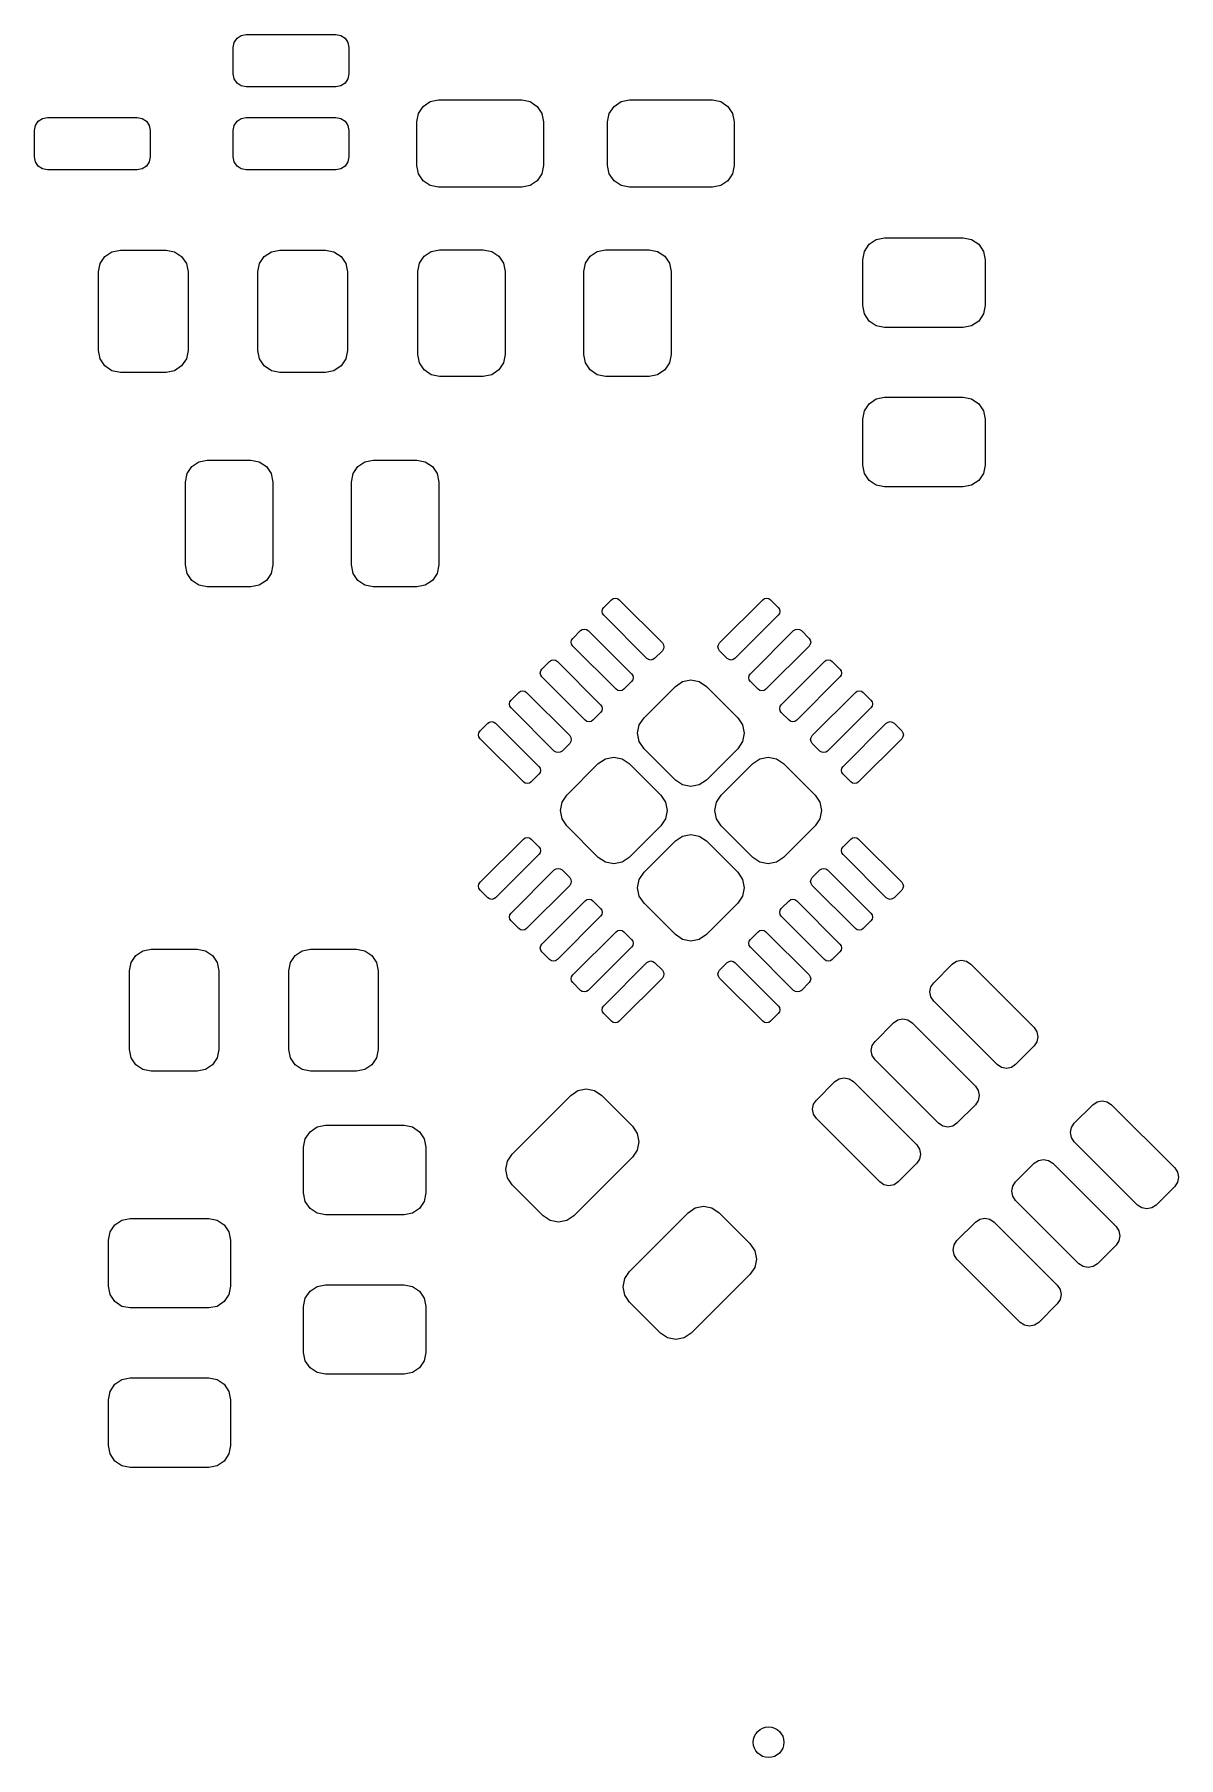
# Model space of a CAD drawing. Extents: x 3.96 to 7.45, y -4.81 to -2.98.
# Drawn here: x 6.558 to 7.073, y -4.704 to -3.928 of the extents above; entities that cross this region are included whole.
import ezdxf

# ---------------------------------------------------------------- set-up
doc = ezdxf.new("R2010")
doc.units = 0
doc.header["$MEASUREMENT"] = 0
doc.layers.add('BLACK', color=7, linetype='CONTINUOUS')

msp = doc.modelspace()

# ---------------------------------------------------------------- linework, layer by layer
at = {"layer": 'BLACK', "linetype": 'CONTINUOUS'}
for p, q in [((6.64783, -3.93135), (6.64911, -3.92944)), ((6.64911, -3.92944), (6.65102, -3.92816)), ((6.65102, -3.92816), (6.65328, -3.92771)), ((6.65328, -3.92771), (6.69364, -3.92771)), ((6.69364, -3.92771), (6.6959, -3.92816)), ((6.6959, -3.92816), (6.69781, -3.92944)), ((6.69781, -3.92944), (6.69909, -3.93135)), ((6.64738, -3.93361), (6.64783, -3.93135)), ((6.64738, -3.94542), (6.64738, -3.93361)), ((6.69909, -3.93135), (6.69954, -3.93361)), ((6.69954, -3.93361), (6.69954, -3.94542)), ((6.64783, -3.94768), (6.64738, -3.94542)), ((6.69954, -3.94542), (6.69909, -3.94768)), ((6.64911, -3.9496), (6.64783, -3.94768)), ((6.65102, -3.95088), (6.64911, -3.9496)), ((6.65328, -3.95133), (6.65102, -3.95088)), ((6.69364, -3.95133), (6.65328, -3.95133)), ((6.6959, -3.95088), (6.69364, -3.95133)), ((6.69781, -3.9496), (6.6959, -3.95088)), ((6.69909, -3.94768), (6.69781, -3.9496)), ((6.73088, -3.96331), (6.73301, -3.96012)), ((6.73301, -3.96012), (6.73621, -3.95798)), ((6.73621, -3.95798), (6.73997, -3.95723)), ((6.73997, -3.95723), (6.77738, -3.95723)), ((6.77738, -3.95723), (6.78114, -3.95798)), ((6.78114, -3.95798), (6.78434, -3.96012)), ((6.78434, -3.96012), (6.78647, -3.96331)), ((6.81688, -3.96331), (6.81901, -3.96012)), ((6.81901, -3.96012), (6.82221, -3.95798)), ((6.82221, -3.95798), (6.82597, -3.95723)), ((6.82597, -3.95723), (6.86338, -3.95723)), ((6.86338, -3.95723), (6.86714, -3.95798)), ((6.86714, -3.95798), (6.87034, -3.96012)), ((6.87034, -3.96012), (6.87247, -3.96331)), ((6.55781, -3.97101), (6.55826, -3.96875)), ((6.55826, -3.96875), (6.55954, -3.96684)), ((6.55954, -3.96684), (6.56145, -3.96556)), ((6.56145, -3.96556), (6.56371, -3.96511)), ((6.56371, -3.96511), (6.60407, -3.96511)), ((6.60407, -3.96511), (6.60633, -3.96556)), ((6.60633, -3.96556), (6.60824, -3.96684)), ((6.60824, -3.96684), (6.60952, -3.96875)), ((6.60952, -3.96875), (6.60997, -3.97101)), ((6.64738, -3.97101), (6.64783, -3.96875)), ((6.64783, -3.96875), (6.64911, -3.96684)), ((6.64911, -3.96684), (6.65102, -3.96556)), ((6.65102, -3.96556), (6.65328, -3.96511)), ((6.65328, -3.96511), (6.69364, -3.96511)), ((6.69364, -3.96511), (6.6959, -3.96556)), ((6.6959, -3.96556), (6.69781, -3.96684)), ((6.69781, -3.96684), (6.69909, -3.96875)), ((6.69909, -3.96875), (6.69954, -3.97101)), ((6.73013, -3.96708), (6.73088, -3.96331)), ((6.73013, -3.98676), (6.73013, -3.96708)), ((6.78647, -3.96331), (6.78722, -3.96708)), ((6.78722, -3.96708), (6.78722, -3.98676)), ((6.81613, -3.96708), (6.81688, -3.96331)), ((6.81613, -3.98676), (6.81613, -3.96708)), ((6.87247, -3.96331), (6.87322, -3.96708)), ((6.87322, -3.96708), (6.87322, -3.98676)), ((6.55781, -3.98282), (6.55781, -3.97101)), ((6.60997, -3.97101), (6.60997, -3.98282)), ((6.64738, -3.98282), (6.64738, -3.97101)), ((6.69954, -3.97101), (6.69954, -3.98282)), ((6.55826, -3.98508), (6.55781, -3.98282)), ((6.60997, -3.98282), (6.60952, -3.98508)), ((6.64783, -3.98508), (6.64738, -3.98282)), ((6.69954, -3.98282), (6.69909, -3.98508)), ((6.55954, -3.987), (6.55826, -3.98508)), ((6.56145, -3.98828), (6.55954, -3.987)), ((6.56371, -3.98873), (6.56145, -3.98828)), ((6.60407, -3.98873), (6.56371, -3.98873)), ((6.60633, -3.98828), (6.60407, -3.98873)), ((6.60824, -3.987), (6.60633, -3.98828)), ((6.60952, -3.98508), (6.60824, -3.987)), ((6.64911, -3.987), (6.64783, -3.98508)), ((6.65102, -3.98828), (6.64911, -3.987)), ((6.65328, -3.98873), (6.65102, -3.98828)), ((6.69364, -3.98873), (6.65328, -3.98873)), ((6.6959, -3.98828), (6.69364, -3.98873)), ((6.69781, -3.987), (6.6959, -3.98828)), ((6.69909, -3.98508), (6.69781, -3.987)), ((6.73088, -3.99053), (6.73013, -3.98676)), ((6.73301, -3.99372), (6.73088, -3.99053)), ((6.78647, -3.99053), (6.78434, -3.99372)), ((6.78722, -3.98676), (6.78647, -3.99053)), ((6.81688, -3.99053), (6.81613, -3.98676)), ((6.81901, -3.99372), (6.81688, -3.99053)), ((6.87247, -3.99053), (6.87034, -3.99372)), ((6.87322, -3.98676), (6.87247, -3.99053)), ((6.73621, -3.99585), (6.73301, -3.99372)), ((6.73997, -3.9966), (6.73621, -3.99585)), ((6.77738, -3.9966), (6.73997, -3.9966)), ((6.78114, -3.99585), (6.77738, -3.9966)), ((6.78434, -3.99372), (6.78114, -3.99585)), ((6.82221, -3.99585), (6.81901, -3.99372)), ((6.82597, -3.9966), (6.82221, -3.99585)), ((6.86338, -3.9966), (6.82597, -3.9966)), ((6.86714, -3.99585), (6.86338, -3.9966)), ((6.87034, -3.99372), (6.86714, -3.99585)), ((6.93187, -4.02549), (6.934, -4.0223)), ((6.934, -4.0223), (6.93719, -4.02016)), ((6.93719, -4.02016), (6.94096, -4.01941)), ((6.94096, -4.01941), (6.97639, -4.01941)), ((6.97639, -4.01941), (6.98016, -4.02016)), ((6.98016, -4.02016), (6.98335, -4.0223)), ((6.98335, -4.0223), (6.98548, -4.02549)), ((6.58667, -4.03476), (6.58742, -4.03099)), ((6.58742, -4.03099), (6.58955, -4.0278)), ((6.58955, -4.0278), (6.59274, -4.02567)), ((6.59274, -4.02567), (6.59651, -4.02492)), ((6.59651, -4.02492), (6.61718, -4.02492)), ((6.61718, -4.02492), (6.62095, -4.02567)), ((6.62095, -4.02567), (6.62414, -4.0278)), ((6.62414, -4.0278), (6.62627, -4.03099)), ((6.62627, -4.03099), (6.62702, -4.03476)), ((6.65852, -4.03476), (6.65927, -4.03099)), ((6.65927, -4.03099), (6.6614, -4.0278)), ((6.6614, -4.0278), (6.66459, -4.02567)), ((6.66459, -4.02567), (6.66836, -4.02492)), ((6.66836, -4.02492), (6.68903, -4.02492)), ((6.68903, -4.02492), (6.6928, -4.02567)), ((6.6928, -4.02567), (6.69599, -4.0278)), ((6.69599, -4.0278), (6.69812, -4.03099)), ((6.69812, -4.03099), (6.69887, -4.03476)), ((6.73056, -4.03456), (6.73131, -4.0308)), ((6.73131, -4.0308), (6.73345, -4.0276)), ((6.73345, -4.0276), (6.73664, -4.02547)), ((6.73664, -4.02547), (6.74041, -4.02472)), ((6.74041, -4.02472), (6.76009, -4.02472)), ((6.76009, -4.02472), (6.76386, -4.02547)), ((6.76386, -4.02547), (6.76705, -4.0276)), ((6.76705, -4.0276), (6.76919, -4.0308)), ((6.76919, -4.0308), (6.76993, -4.03456)), ((6.80537, -4.03456), (6.80612, -4.0308)), ((6.80612, -4.0308), (6.80825, -4.0276)), ((6.80825, -4.0276), (6.81144, -4.02547)), ((6.81144, -4.02547), (6.81521, -4.02472)), ((6.81521, -4.02472), (6.8349, -4.02472)), ((6.8349, -4.02472), (6.83866, -4.02547)), ((6.83866, -4.02547), (6.84186, -4.0276)), ((6.84186, -4.0276), (6.84399, -4.0308)), ((6.84399, -4.0308), (6.84474, -4.03456)), ((6.93112, -4.02926), (6.93187, -4.02549)), ((6.93112, -4.04993), (6.93112, -4.02926)), ((6.98548, -4.02549), (6.98623, -4.02926)), ((6.98623, -4.02926), (6.98623, -4.04993)), ((6.58667, -4.07019), (6.58667, -4.03476)), ((6.62702, -4.03476), (6.62702, -4.07019)), ((6.65852, -4.07019), (6.65852, -4.03476)), ((6.69887, -4.03476), (6.69887, -4.07019)), ((6.73056, -4.07197), (6.73056, -4.03456)), ((6.76993, -4.03456), (6.76993, -4.07197)), ((6.80537, -4.07197), (6.80537, -4.03456)), ((6.84474, -4.03456), (6.84474, -4.07197)), ((6.93187, -4.05369), (6.93112, -4.04993)), ((6.934, -4.05689), (6.93187, -4.05369)), ((6.98548, -4.05369), (6.98335, -4.05689)), ((6.98623, -4.04993), (6.98548, -4.05369)), ((6.93719, -4.05902), (6.934, -4.05689)), ((6.94096, -4.05977), (6.93719, -4.05902)), ((6.97639, -4.05977), (6.94096, -4.05977)), ((6.98016, -4.05902), (6.97639, -4.05977)), ((6.98335, -4.05689), (6.98016, -4.05902)), ((6.58742, -4.07396), (6.58667, -4.07019)), ((6.58955, -4.07715), (6.58742, -4.07396)), ((6.59274, -4.07929), (6.58955, -4.07715)), ((6.62414, -4.07715), (6.62095, -4.07929)), ((6.62627, -4.07396), (6.62414, -4.07715)), ((6.62702, -4.07019), (6.62627, -4.07396)), ((6.65927, -4.07396), (6.65852, -4.07019)), ((6.6614, -4.07715), (6.65927, -4.07396)), ((6.66459, -4.07929), (6.6614, -4.07715)), ((6.69599, -4.07715), (6.6928, -4.07929)), ((6.69812, -4.07396), (6.69599, -4.07715)), ((6.69887, -4.07019), (6.69812, -4.07396)), ((6.73131, -4.07573), (6.73056, -4.07197)), ((6.73345, -4.07893), (6.73131, -4.07573)), ((6.76919, -4.07573), (6.76705, -4.07893)), ((6.76993, -4.07197), (6.76919, -4.07573)), ((6.80612, -4.07573), (6.80537, -4.07197)), ((6.80825, -4.07893), (6.80612, -4.07573)), ((6.84399, -4.07573), (6.84186, -4.07893)), ((6.84474, -4.07197), (6.84399, -4.07573)), ((6.59651, -4.08004), (6.59274, -4.07929)), ((6.61718, -4.08004), (6.59651, -4.08004)), ((6.62095, -4.07929), (6.61718, -4.08004)), ((6.66836, -4.08004), (6.66459, -4.07929)), ((6.68903, -4.08004), (6.66836, -4.08004)), ((6.6928, -4.07929), (6.68903, -4.08004)), ((6.73664, -4.08106), (6.73345, -4.07893)), ((6.74041, -4.08181), (6.73664, -4.08106)), ((6.76009, -4.08181), (6.74041, -4.08181)), ((6.76386, -4.08106), (6.76009, -4.08181)), ((6.76705, -4.07893), (6.76386, -4.08106)), ((6.81144, -4.08106), (6.80825, -4.07893)), ((6.81521, -4.08181), (6.81144, -4.08106)), ((6.8349, -4.08181), (6.81521, -4.08181)), ((6.83866, -4.08106), (6.8349, -4.08181)), ((6.84186, -4.07893), (6.83866, -4.08106)), ((6.934, -4.09415), (6.93719, -4.09201)), ((6.93719, -4.09201), (6.94096, -4.09126)), ((6.94096, -4.09126), (6.97639, -4.09126)), ((6.97639, -4.09126), (6.98016, -4.09201)), ((6.98016, -4.09201), (6.98335, -4.09415)), ((6.93112, -4.10111), (6.93187, -4.09734)), ((6.93187, -4.09734), (6.934, -4.09415)), ((6.98335, -4.09415), (6.98548, -4.09734)), ((6.98548, -4.09734), (6.98623, -4.10111)), ((6.93112, -4.12178), (6.93112, -4.10111)), ((6.98623, -4.10111), (6.98623, -4.12178)), ((6.62659, -4.12568), (6.62872, -4.12249)), ((6.62872, -4.12249), (6.63192, -4.12035)), ((6.63192, -4.12035), (6.63568, -4.1196)), ((6.63568, -4.1196), (6.65537, -4.1196)), ((6.65537, -4.1196), (6.65913, -4.12035)), ((6.65913, -4.12035), (6.66233, -4.12249)), ((6.66233, -4.12249), (6.66446, -4.12568)), ((6.70139, -4.12568), (6.70353, -4.12249)), ((6.70353, -4.12249), (6.70672, -4.12035)), ((6.70672, -4.12035), (6.71049, -4.1196)), ((6.71049, -4.1196), (6.73017, -4.1196)), ((6.73017, -4.1196), (6.73394, -4.12035)), ((6.73394, -4.12035), (6.73713, -4.12249)), ((6.73713, -4.12249), (6.73926, -4.12568)), ((6.93187, -4.12554), (6.93112, -4.12178)), ((6.98623, -4.12178), (6.98548, -4.12554)), ((6.62584, -4.12945), (6.62659, -4.12568)), ((6.62584, -4.16685), (6.62584, -4.12945)), ((6.66446, -4.12568), (6.66521, -4.12945)), ((6.66521, -4.12945), (6.66521, -4.16685)), ((6.70064, -4.12945), (6.70139, -4.12568)), ((6.70064, -4.16685), (6.70064, -4.12945)), ((6.73926, -4.12568), (6.74001, -4.12945)), ((6.74001, -4.12945), (6.74001, -4.16685)), ((6.934, -4.12874), (6.93187, -4.12554)), ((6.93719, -4.13087), (6.934, -4.12874)), ((6.94096, -4.13162), (6.93719, -4.13087)), ((6.97639, -4.13162), (6.94096, -4.13162)), ((6.98016, -4.13087), (6.97639, -4.13162)), ((6.98335, -4.12874), (6.98016, -4.13087)), ((6.98548, -4.12554), (6.98335, -4.12874)), ((6.62659, -4.17061), (6.62584, -4.16685)), ((6.62872, -4.17381), (6.62659, -4.17061)), ((6.66446, -4.17061), (6.66233, -4.17381)), ((6.66521, -4.16685), (6.66446, -4.17061)), ((6.70139, -4.17061), (6.70064, -4.16685)), ((6.70353, -4.17381), (6.70139, -4.17061)), ((6.73926, -4.17061), (6.73713, -4.17381)), ((6.74001, -4.16685), (6.73926, -4.17061)), ((6.63192, -4.17594), (6.62872, -4.17381)), ((6.63568, -4.17669), (6.63192, -4.17594)), ((6.65537, -4.17669), (6.63568, -4.17669)), ((6.65913, -4.17594), (6.65537, -4.17669)), ((6.66233, -4.17381), (6.65913, -4.17594)), ((6.70672, -4.17594), (6.70353, -4.17381)), ((6.71049, -4.17669), (6.70672, -4.17594)), ((6.73017, -4.17669), (6.71049, -4.17669)), ((6.73394, -4.17594), (6.73017, -4.17669)), ((6.73713, -4.17381), (6.73394, -4.17594)), ((6.81382, -4.18679), (6.81435, -4.186)), ((6.81435, -4.186), (6.81783, -4.18252)), ((6.81783, -4.18252), (6.81863, -4.18198)), ((6.81863, -4.18198), (6.81957, -4.1818)), ((6.81957, -4.1818), (6.82051, -4.18198)), ((6.82051, -4.18198), (6.82131, -4.18252)), ((6.82131, -4.18252), (6.8408, -4.202)), ((6.86655, -4.202), (6.88604, -4.18252)), ((6.88604, -4.18252), (6.88684, -4.18198)), ((6.88684, -4.18198), (6.88778, -4.1818)), ((6.88778, -4.1818), (6.88872, -4.18198)), ((6.88872, -4.18198), (6.88952, -4.18252)), ((6.88952, -4.18252), (6.893, -4.186)), ((6.893, -4.186), (6.89353, -4.18679)), ((6.81363, -4.18774), (6.81382, -4.18679)), ((6.81382, -4.18868), (6.81363, -4.18774)), ((6.81435, -4.18948), (6.81382, -4.18868)), ((6.83384, -4.20896), (6.81435, -4.18948)), ((6.893, -4.18948), (6.87351, -4.20896)), ((6.89353, -4.18868), (6.893, -4.18948)), ((6.89353, -4.18679), (6.89372, -4.18774)), ((6.89372, -4.18774), (6.89353, -4.18868)), ((6.79971, -4.20166), (6.7999, -4.20071)), ((6.7999, -4.2026), (6.79971, -4.20166)), ((6.7999, -4.20071), (6.80043, -4.19992)), ((6.80043, -4.19992), (6.80391, -4.19644)), ((6.80391, -4.19644), (6.80471, -4.1959)), ((6.80471, -4.1959), (6.80565, -4.19572)), ((6.80565, -4.19572), (6.80659, -4.1959)), ((6.80659, -4.1959), (6.80739, -4.19644)), ((6.80739, -4.19644), (6.82688, -4.21592)), ((6.88047, -4.21592), (6.89996, -4.19644)), ((6.89996, -4.19644), (6.90076, -4.1959)), ((6.90076, -4.1959), (6.9017, -4.19572)), ((6.9017, -4.19572), (6.90264, -4.1959)), ((6.90264, -4.1959), (6.90344, -4.19644)), ((6.90344, -4.19644), (6.90692, -4.19992)), ((6.90692, -4.19992), (6.90745, -4.20071)), ((6.90745, -4.20071), (6.90764, -4.20166)), ((6.90764, -4.20166), (6.90745, -4.2026)), ((6.79079, -4.20982), (6.79173, -4.20963)), ((6.79173, -4.20963), (6.79268, -4.20982)), ((6.80043, -4.2034), (6.7999, -4.2026)), ((6.81992, -4.22288), (6.80043, -4.2034)), ((6.83464, -4.2095), (6.83384, -4.20896)), ((6.83558, -4.20968), (6.83464, -4.2095)), ((6.83652, -4.2095), (6.83558, -4.20968)), ((6.83732, -4.20896), (6.83652, -4.2095)), ((6.8408, -4.20548), (6.83732, -4.20896)), ((6.8408, -4.202), (6.84133, -4.2028)), ((6.84133, -4.20469), (6.8408, -4.20548)), ((6.84133, -4.2028), (6.84152, -4.20374)), ((6.84152, -4.20374), (6.84133, -4.20469)), ((6.86583, -4.20374), (6.86602, -4.2028)), ((6.86602, -4.20469), (6.86583, -4.20374)), ((6.86602, -4.2028), (6.86655, -4.202)), ((6.86655, -4.20548), (6.86602, -4.20469)), ((6.87003, -4.20896), (6.86655, -4.20548)), ((6.87083, -4.2095), (6.87003, -4.20896)), ((6.87177, -4.20968), (6.87083, -4.2095)), ((6.87271, -4.2095), (6.87177, -4.20968)), ((6.87351, -4.20896), (6.87271, -4.2095)), ((6.90692, -4.2034), (6.88743, -4.22288)), ((6.90745, -4.2026), (6.90692, -4.2034)), ((6.91467, -4.20982), (6.91562, -4.20963)), ((6.91562, -4.20963), (6.91656, -4.20982)), ((6.78579, -4.21558), (6.78598, -4.21463)), ((6.78598, -4.21652), (6.78579, -4.21558)), ((6.78598, -4.21463), (6.78651, -4.21384)), ((6.78651, -4.21732), (6.78598, -4.21652)), ((6.78651, -4.21384), (6.78999, -4.21036)), ((6.806, -4.2368), (6.78651, -4.21732)), ((6.78999, -4.21036), (6.79079, -4.20982)), ((6.79268, -4.20982), (6.79347, -4.21036)), ((6.79347, -4.21036), (6.81296, -4.22984)), ((6.82688, -4.21592), (6.82741, -4.21672)), ((6.82741, -4.21672), (6.8276, -4.21766)), ((6.87975, -4.21766), (6.87994, -4.21672)), ((6.87994, -4.21672), (6.88047, -4.21592)), ((6.89439, -4.22984), (6.91388, -4.21036)), ((6.92084, -4.21732), (6.90135, -4.2368)), ((6.91388, -4.21036), (6.91467, -4.20982)), ((6.91656, -4.20982), (6.91736, -4.21036)), ((6.91736, -4.21036), (6.92084, -4.21384)), ((6.92084, -4.21384), (6.92137, -4.21463)), ((6.92137, -4.21652), (6.92084, -4.21732)), ((6.92137, -4.21463), (6.92156, -4.21558)), ((6.92156, -4.21558), (6.92137, -4.21652)), ((6.77259, -4.22775), (6.77607, -4.22427)), ((6.77607, -4.22427), (6.77687, -4.22374)), ((6.77687, -4.22374), (6.77781, -4.22355)), ((6.77781, -4.22355), (6.77876, -4.22374)), ((6.77876, -4.22374), (6.77955, -4.22427)), ((6.77955, -4.22427), (6.79904, -4.24376)), ((6.82072, -4.22342), (6.81992, -4.22288)), ((6.82166, -4.2236), (6.82072, -4.22342)), ((6.8226, -4.22342), (6.82166, -4.2236)), ((6.8234, -4.22288), (6.8226, -4.22342)), ((6.82688, -4.2194), (6.8234, -4.22288)), ((6.82741, -4.2186), (6.82688, -4.2194)), ((6.8276, -4.21766), (6.82741, -4.2186)), ((6.83252, -4.23576), (6.84672, -4.22156)), ((6.84672, -4.22156), (6.84991, -4.21943)), ((6.84991, -4.21943), (6.85367, -4.21868)), ((6.85367, -4.21868), (6.85744, -4.21943)), ((6.85744, -4.21943), (6.86063, -4.22156)), ((6.86063, -4.22156), (6.87483, -4.23576)), ((6.87994, -4.2186), (6.87975, -4.21766)), ((6.88047, -4.2194), (6.87994, -4.2186)), ((6.88395, -4.22288), (6.88047, -4.2194)), ((6.88475, -4.22342), (6.88395, -4.22288)), ((6.88569, -4.2236), (6.88475, -4.22342)), ((6.88663, -4.22342), (6.88569, -4.2236)), ((6.88743, -4.22288), (6.88663, -4.22342)), ((6.90831, -4.24376), (6.9278, -4.22427)), ((6.9278, -4.22427), (6.92859, -4.22374)), ((6.92859, -4.22374), (6.92954, -4.22355)), ((6.92954, -4.22355), (6.93048, -4.22374)), ((6.93048, -4.22374), (6.93128, -4.22427)), ((6.93128, -4.22427), (6.93476, -4.22775)), ((6.77187, -4.22949), (6.77206, -4.22855)), ((6.77206, -4.23044), (6.77187, -4.22949)), ((6.77206, -4.22855), (6.77259, -4.22775)), ((6.77259, -4.23123), (6.77206, -4.23044)), ((6.79208, -4.25072), (6.77259, -4.23123)), ((6.81296, -4.22984), (6.81349, -4.23064)), ((6.81349, -4.23252), (6.81296, -4.23332)), ((6.81349, -4.23064), (6.81368, -4.23158)), ((6.81368, -4.23158), (6.81349, -4.23252)), ((6.89367, -4.23158), (6.89386, -4.23064)), ((6.89386, -4.23252), (6.89367, -4.23158)), ((6.89386, -4.23064), (6.89439, -4.22984)), ((6.89439, -4.23332), (6.89386, -4.23252)), ((6.93476, -4.23123), (6.91527, -4.25072)), ((6.93476, -4.22775), (6.93529, -4.22855)), ((6.93529, -4.23044), (6.93476, -4.23123)), ((6.93529, -4.22855), (6.93548, -4.22949)), ((6.93548, -4.22949), (6.93529, -4.23044)), ((6.75867, -4.24167), (6.76215, -4.23819)), ((6.76215, -4.23819), (6.76295, -4.23766)), ((6.76295, -4.23766), (6.76389, -4.23747)), ((6.76389, -4.23747), (6.76484, -4.23766)), ((6.76484, -4.23766), (6.76563, -4.23819)), ((6.76563, -4.23819), (6.78512, -4.25768)), ((6.8068, -4.23734), (6.806, -4.2368)), ((6.80774, -4.23752), (6.8068, -4.23734)), ((6.80868, -4.23734), (6.80774, -4.23752)), ((6.80948, -4.2368), (6.80868, -4.23734)), ((6.81296, -4.23332), (6.80948, -4.2368)), ((6.82963, -4.24272), (6.83038, -4.23895)), ((6.83038, -4.23895), (6.83252, -4.23576)), ((6.87483, -4.23576), (6.87697, -4.23895)), ((6.87697, -4.23895), (6.87772, -4.24272)), ((6.89787, -4.2368), (6.89439, -4.23332)), ((6.89867, -4.23734), (6.89787, -4.2368)), ((6.89961, -4.23752), (6.89867, -4.23734)), ((6.90055, -4.23734), (6.89961, -4.23752)), ((6.90135, -4.2368), (6.90055, -4.23734)), ((6.92223, -4.25768), (6.94172, -4.23819)), ((6.94172, -4.23819), (6.94251, -4.23766)), ((6.94251, -4.23766), (6.94346, -4.23747)), ((6.94346, -4.23747), (6.9444, -4.23766)), ((6.9444, -4.23766), (6.9452, -4.23819)), ((6.9452, -4.23819), (6.94867, -4.24167)), ((6.75795, -4.24341), (6.75814, -4.24247)), ((6.75814, -4.24436), (6.75795, -4.24341)), ((6.75814, -4.24247), (6.75867, -4.24167)), ((6.75867, -4.24515), (6.75814, -4.24436)), ((6.77816, -4.26464), (6.75867, -4.24515)), ((6.79904, -4.24724), (6.79556, -4.25072)), ((6.79904, -4.24376), (6.79957, -4.24456)), ((6.79957, -4.24644), (6.79904, -4.24724)), ((6.79957, -4.24456), (6.79976, -4.2455)), ((6.79976, -4.2455), (6.79957, -4.24644)), ((6.83038, -4.24648), (6.82963, -4.24272)), ((6.83252, -4.24968), (6.83038, -4.24648)), ((6.87697, -4.24648), (6.87483, -4.24968)), ((6.87772, -4.24272), (6.87697, -4.24648)), ((6.90759, -4.2455), (6.90778, -4.24456)), ((6.90778, -4.24644), (6.90759, -4.2455)), ((6.90778, -4.24456), (6.90831, -4.24376)), ((6.90831, -4.24724), (6.90778, -4.24644)), ((6.91179, -4.25072), (6.90831, -4.24724)), ((6.94867, -4.24515), (6.92919, -4.26464)), ((6.94867, -4.24167), (6.94921, -4.24247)), ((6.94921, -4.24436), (6.94867, -4.24515)), ((6.94921, -4.24247), (6.9494, -4.24341)), ((6.9494, -4.24341), (6.94921, -4.24436)), ((6.79288, -4.25126), (6.79208, -4.25072)), ((6.79382, -4.25144), (6.79288, -4.25126)), ((6.79476, -4.25126), (6.79382, -4.25144)), ((6.79556, -4.25072), (6.79476, -4.25126)), ((6.81192, -4.25636), (6.81511, -4.25423)), ((6.81511, -4.25423), (6.81888, -4.25348)), ((6.81888, -4.25348), (6.82264, -4.25423)), ((6.82264, -4.25423), (6.82584, -4.25636)), ((6.84672, -4.26388), (6.83252, -4.24968)), ((6.87483, -4.24968), (6.86063, -4.26388)), ((6.88151, -4.25636), (6.88471, -4.25423)), ((6.88471, -4.25423), (6.88847, -4.25348)), ((6.88847, -4.25348), (6.89224, -4.25423)), ((6.89224, -4.25423), (6.89543, -4.25636)), ((6.91259, -4.25126), (6.91179, -4.25072)), ((6.91353, -4.25144), (6.91259, -4.25126)), ((6.91447, -4.25126), (6.91353, -4.25144)), ((6.91527, -4.25072), (6.91447, -4.25126)), ((6.78512, -4.26116), (6.78164, -4.26464)), ((6.78512, -4.25768), (6.78566, -4.25848)), ((6.78566, -4.26036), (6.78512, -4.26116)), ((6.78566, -4.25848), (6.78584, -4.25942)), ((6.78584, -4.25942), (6.78566, -4.26036)), ((6.79772, -4.27056), (6.81192, -4.25636)), ((6.82584, -4.25636), (6.84003, -4.27056)), ((6.84991, -4.26601), (6.84672, -4.26388)), ((6.86063, -4.26388), (6.85744, -4.26601)), ((6.86732, -4.27056), (6.88151, -4.25636)), ((6.89543, -4.25636), (6.90963, -4.27056)), ((6.92151, -4.25942), (6.92169, -4.25848)), ((6.92169, -4.26036), (6.92151, -4.25942)), ((6.92169, -4.25848), (6.92223, -4.25768)), ((6.92223, -4.26116), (6.92169, -4.26036)), ((6.92571, -4.26464), (6.92223, -4.26116)), ((6.77896, -4.26517), (6.77816, -4.26464)), ((6.7799, -4.26536), (6.77896, -4.26517)), ((6.78084, -4.26517), (6.7799, -4.26536)), ((6.78164, -4.26464), (6.78084, -4.26517)), ((6.79559, -4.27375), (6.79772, -4.27056)), ((6.84003, -4.27056), (6.84217, -4.27375)), ((6.85367, -4.26676), (6.84991, -4.26601)), ((6.85744, -4.26601), (6.85367, -4.26676)), ((6.86518, -4.27375), (6.86732, -4.27056)), ((6.90963, -4.27056), (6.91176, -4.27375)), ((6.92651, -4.26517), (6.92571, -4.26464)), ((6.92745, -4.26536), (6.92651, -4.26517)), ((6.92839, -4.26517), (6.92745, -4.26536)), ((6.92919, -4.26464), (6.92839, -4.26517)), ((6.79484, -4.27752), (6.79559, -4.27375)), ((6.79559, -4.28128), (6.79484, -4.27752)), ((6.84217, -4.27375), (6.84292, -4.27752)), ((6.84292, -4.27752), (6.84217, -4.28128)), ((6.86443, -4.27752), (6.86518, -4.27375)), ((6.86518, -4.28128), (6.86443, -4.27752)), ((6.91176, -4.27375), (6.91251, -4.27752)), ((6.91251, -4.27752), (6.91176, -4.28128)), ((6.79772, -4.28448), (6.79559, -4.28128)), ((6.81192, -4.29867), (6.79772, -4.28448)), ((6.84003, -4.28448), (6.82584, -4.29867)), ((6.84217, -4.28128), (6.84003, -4.28448)), ((6.86732, -4.28448), (6.86518, -4.28128)), ((6.88151, -4.29867), (6.86732, -4.28448)), ((6.90963, -4.28448), (6.89543, -4.29867)), ((6.91176, -4.28128), (6.90963, -4.28448)), ((6.75867, -4.30988), (6.77816, -4.29039)), ((6.77816, -4.29039), (6.77896, -4.28986)), ((6.77896, -4.28986), (6.7799, -4.28967)), ((6.7799, -4.28967), (6.78084, -4.28986)), ((6.78084, -4.28986), (6.78164, -4.29039)), ((6.78164, -4.29039), (6.78512, -4.29387)), ((6.78512, -4.29387), (6.78566, -4.29467)), ((6.78566, -4.29467), (6.78584, -4.29561)), ((6.83252, -4.30536), (6.84672, -4.29116)), ((6.84672, -4.29116), (6.84991, -4.28902)), ((6.84991, -4.28902), (6.85367, -4.28827)), ((6.85367, -4.28827), (6.85744, -4.28902)), ((6.85744, -4.28902), (6.86063, -4.29116)), ((6.86063, -4.29116), (6.87483, -4.30536)), ((6.92151, -4.29561), (6.92169, -4.29467)), ((6.92169, -4.29467), (6.92223, -4.29387)), ((6.92223, -4.29387), (6.92571, -4.29039)), ((6.92571, -4.29039), (6.92651, -4.28986)), ((6.92651, -4.28986), (6.92745, -4.28967)), ((6.92745, -4.28967), (6.92839, -4.28986)), ((6.92839, -4.28986), (6.92919, -4.29039)), ((6.92919, -4.29039), (6.94867, -4.30988)), ((6.78512, -4.29735), (6.76563, -4.31684)), ((6.78566, -4.29655), (6.78512, -4.29735)), ((6.78584, -4.29561), (6.78566, -4.29655)), ((6.81511, -4.30081), (6.81192, -4.29867)), ((6.81888, -4.30156), (6.81511, -4.30081)), ((6.82264, -4.30081), (6.81888, -4.30156)), ((6.82584, -4.29867), (6.82264, -4.30081)), ((6.88471, -4.30081), (6.88151, -4.29867)), ((6.88847, -4.30156), (6.88471, -4.30081)), ((6.89224, -4.30081), (6.88847, -4.30156)), ((6.89543, -4.29867), (6.89224, -4.30081)), ((6.92169, -4.29655), (6.92151, -4.29561)), ((6.92223, -4.29735), (6.92169, -4.29655)), ((6.94172, -4.31684), (6.92223, -4.29735)), ((6.75795, -4.31162), (6.75814, -4.31068)), ((6.75814, -4.31068), (6.75867, -4.30988)), ((6.77259, -4.3238), (6.79208, -4.30431)), ((6.79208, -4.30431), (6.79288, -4.30378)), ((6.79288, -4.30378), (6.79382, -4.30359)), ((6.79382, -4.30359), (6.79476, -4.30378)), ((6.79476, -4.30378), (6.79556, -4.30431)), ((6.79556, -4.30431), (6.79904, -4.30779)), ((6.79904, -4.30779), (6.79957, -4.30859)), ((6.79957, -4.31047), (6.79904, -4.31127)), ((6.79957, -4.30859), (6.79976, -4.30953)), ((6.79976, -4.30953), (6.79957, -4.31047)), ((6.82963, -4.31232), (6.83038, -4.30855)), ((6.83038, -4.30855), (6.83252, -4.30536)), ((6.87483, -4.30536), (6.87697, -4.30855)), ((6.87697, -4.30855), (6.87772, -4.31232)), ((6.90759, -4.30953), (6.90778, -4.30859)), ((6.90778, -4.31047), (6.90759, -4.30953)), ((6.90778, -4.30859), (6.90831, -4.30779)), ((6.90831, -4.31127), (6.90778, -4.31047)), ((6.90831, -4.30779), (6.91179, -4.30431)), ((6.91179, -4.30431), (6.91259, -4.30378)), ((6.91259, -4.30378), (6.91353, -4.30359)), ((6.91353, -4.30359), (6.91447, -4.30378)), ((6.91447, -4.30378), (6.91527, -4.30431)), ((6.91527, -4.30431), (6.93476, -4.3238)), ((6.94867, -4.30988), (6.94921, -4.31068)), ((6.94921, -4.31068), (6.9494, -4.31162)), ((6.75814, -4.31256), (6.75795, -4.31162)), ((6.75867, -4.31336), (6.75814, -4.31256)), ((6.76215, -4.31684), (6.75867, -4.31336)), ((6.76295, -4.31737), (6.76215, -4.31684)), ((6.76389, -4.31756), (6.76295, -4.31737)), ((6.76484, -4.31737), (6.76389, -4.31756)), ((6.76563, -4.31684), (6.76484, -4.31737)), ((6.79904, -4.31127), (6.77955, -4.33076)), ((6.78651, -4.33772), (6.806, -4.31823)), ((6.806, -4.31823), (6.8068, -4.3177)), ((6.8068, -4.3177), (6.80774, -4.31751)), ((6.80774, -4.31751), (6.80868, -4.3177)), ((6.80868, -4.3177), (6.80948, -4.31823)), ((6.80948, -4.31823), (6.81296, -4.32171)), ((6.83038, -4.31608), (6.82963, -4.31232)), ((6.83252, -4.31928), (6.83038, -4.31608)), ((6.87697, -4.31608), (6.87483, -4.31928)), ((6.87772, -4.31232), (6.87697, -4.31608)), ((6.89439, -4.32171), (6.89787, -4.31823)), ((6.89787, -4.31823), (6.89867, -4.3177)), ((6.89867, -4.3177), (6.89961, -4.31751)), ((6.89961, -4.31751), (6.90055, -4.3177)), ((6.90055, -4.3177), (6.90135, -4.31823)), ((6.90135, -4.31823), (6.92084, -4.33772)), ((6.9278, -4.33076), (6.90831, -4.31127)), ((6.94251, -4.31737), (6.94172, -4.31684)), ((6.94346, -4.31756), (6.94251, -4.31737)), ((6.9444, -4.31737), (6.94346, -4.31756)), ((6.9452, -4.31684), (6.9444, -4.31737)), ((6.94867, -4.31336), (6.9452, -4.31684)), ((6.94921, -4.31256), (6.94867, -4.31336)), ((6.9494, -4.31162), (6.94921, -4.31256)), ((6.77187, -4.32554), (6.77206, -4.3246)), ((6.77206, -4.32648), (6.77187, -4.32554)), ((6.77206, -4.3246), (6.77259, -4.3238)), ((6.81296, -4.32519), (6.79347, -4.34468)), ((6.81296, -4.32171), (6.81349, -4.32251)), ((6.81349, -4.32439), (6.81296, -4.32519)), ((6.81349, -4.32251), (6.81368, -4.32345)), ((6.81368, -4.32345), (6.81349, -4.32439)), ((6.84672, -4.33347), (6.83252, -4.31928)), ((6.87483, -4.31928), (6.86063, -4.33347)), ((6.89367, -4.32345), (6.89386, -4.32251)), ((6.89386, -4.32439), (6.89367, -4.32345)), ((6.89386, -4.32251), (6.89439, -4.32171)), ((6.89439, -4.32519), (6.89386, -4.32439)), ((6.91388, -4.34468), (6.89439, -4.32519)), ((6.93476, -4.3238), (6.93529, -4.3246)), ((6.93529, -4.3246), (6.93548, -4.32554)), ((6.93548, -4.32554), (6.93529, -4.32648)), ((6.77259, -4.32728), (6.77206, -4.32648)), ((6.77607, -4.33076), (6.77259, -4.32728)), ((6.77687, -4.33129), (6.77607, -4.33076)), ((6.77781, -4.33148), (6.77687, -4.33129)), ((6.77876, -4.33129), (6.77781, -4.33148)), ((6.77955, -4.33076), (6.77876, -4.33129)), ((6.80043, -4.35164), (6.81992, -4.33215)), ((6.81992, -4.33215), (6.82072, -4.33162)), ((6.82072, -4.33162), (6.82166, -4.33143)), ((6.82166, -4.33143), (6.8226, -4.33162)), ((6.8226, -4.33162), (6.8234, -4.33215)), ((6.8234, -4.33215), (6.82688, -4.33563)), ((6.84991, -4.33561), (6.84672, -4.33347)), ((6.86063, -4.33347), (6.85744, -4.33561)), ((6.88047, -4.33563), (6.88395, -4.33215)), ((6.88395, -4.33215), (6.88475, -4.33162)), ((6.88475, -4.33162), (6.88569, -4.33143)), ((6.88569, -4.33143), (6.88663, -4.33162)), ((6.88663, -4.33162), (6.88743, -4.33215)), ((6.88743, -4.33215), (6.90692, -4.35164)), ((6.92859, -4.33129), (6.9278, -4.33076)), ((6.92954, -4.33148), (6.92859, -4.33129)), ((6.93048, -4.33129), (6.92954, -4.33148)), ((6.93128, -4.33076), (6.93048, -4.33129)), ((6.93476, -4.32728), (6.93128, -4.33076)), ((6.93529, -4.32648), (6.93476, -4.32728)), ((6.60346, -4.34284), (6.60665, -4.34071)), ((6.60665, -4.34071), (6.61041, -4.33996)), ((6.61041, -4.33996), (6.63108, -4.33996)), ((6.63108, -4.33996), (6.63485, -4.34071)), ((6.63485, -4.34071), (6.63804, -4.34284)), ((6.67531, -4.34284), (6.6785, -4.34071)), ((6.6785, -4.34071), (6.68227, -4.33996)), ((6.68227, -4.33996), (6.70293, -4.33996)), ((6.70293, -4.33996), (6.7067, -4.34071)), ((6.7067, -4.34071), (6.70989, -4.34284)), ((6.78579, -4.33946), (6.78598, -4.33852)), ((6.78598, -4.3404), (6.78579, -4.33946)), ((6.78598, -4.33852), (6.78651, -4.33772)), ((6.78651, -4.3412), (6.78598, -4.3404)), ((6.78999, -4.34468), (6.78651, -4.3412)), ((6.82688, -4.33911), (6.80739, -4.3586)), ((6.82688, -4.33563), (6.82741, -4.33643)), ((6.82741, -4.33831), (6.82688, -4.33911)), ((6.82741, -4.33643), (6.8276, -4.33737)), ((6.8276, -4.33737), (6.82741, -4.33831)), ((6.85367, -4.33636), (6.84991, -4.33561)), ((6.85744, -4.33561), (6.85367, -4.33636)), ((6.87975, -4.33737), (6.87994, -4.33643)), ((6.87994, -4.33831), (6.87975, -4.33737)), ((6.87994, -4.33643), (6.88047, -4.33563)), ((6.88047, -4.33911), (6.87994, -4.33831)), ((6.89996, -4.3586), (6.88047, -4.33911)), ((6.92084, -4.3412), (6.91736, -4.34468)), ((6.92084, -4.33772), (6.92137, -4.33852)), ((6.92137, -4.3404), (6.92084, -4.3412)), ((6.92137, -4.33852), (6.92156, -4.33946)), ((6.92156, -4.33946), (6.92137, -4.3404)), ((6.60057, -4.3498), (6.60132, -4.34603)), ((6.60132, -4.34603), (6.60346, -4.34284)), ((6.63804, -4.34284), (6.64018, -4.34603)), ((6.64018, -4.34603), (6.64093, -4.3498)), ((6.67242, -4.3498), (6.67317, -4.34603)), ((6.67317, -4.34603), (6.67531, -4.34284)), ((6.70989, -4.34284), (6.71203, -4.34603)), ((6.71203, -4.34603), (6.71278, -4.3498)), ((6.79079, -4.34521), (6.78999, -4.34468)), ((6.79173, -4.3454), (6.79079, -4.34521)), ((6.79268, -4.34521), (6.79173, -4.3454)), ((6.79347, -4.34468), (6.79268, -4.34521)), ((6.81435, -4.36556), (6.83384, -4.34607)), ((6.83384, -4.34607), (6.83464, -4.34554)), ((6.83464, -4.34554), (6.83558, -4.34535)), ((6.83558, -4.34535), (6.83652, -4.34554)), ((6.83652, -4.34554), (6.83732, -4.34607)), ((6.83732, -4.34607), (6.8408, -4.34955)), ((6.86655, -4.34955), (6.87003, -4.34607)), ((6.87003, -4.34607), (6.87083, -4.34554)), ((6.87083, -4.34554), (6.87177, -4.34535)), ((6.87177, -4.34535), (6.87271, -4.34554)), ((6.87271, -4.34554), (6.87351, -4.34607)), ((6.87351, -4.34607), (6.893, -4.36556)), ((6.91467, -4.34521), (6.91388, -4.34468)), ((6.91562, -4.3454), (6.91467, -4.34521)), ((6.91656, -4.34521), (6.91562, -4.3454)), ((6.91736, -4.34468), (6.91656, -4.34521)), ((6.96312, -4.35514), (6.97147, -4.34678)), ((6.97147, -4.34678), (6.97338, -4.3455)), ((6.97338, -4.3455), (6.97564, -4.34505)), ((6.97564, -4.34505), (6.9779, -4.3455)), ((6.9779, -4.3455), (6.97982, -4.34678)), ((6.97982, -4.34678), (7.00835, -4.37532)), ((6.60057, -4.38523), (6.60057, -4.3498)), ((6.64093, -4.3498), (6.64093, -4.38523)), ((6.67242, -4.38523), (6.67242, -4.3498)), ((6.71278, -4.3498), (6.71278, -4.38523)), ((6.79971, -4.35338), (6.7999, -4.35244)), ((6.7999, -4.35432), (6.79971, -4.35338)), ((6.7999, -4.35244), (6.80043, -4.35164)), ((6.80043, -4.35512), (6.7999, -4.35432)), ((6.80391, -4.3586), (6.80043, -4.35512)), ((6.8408, -4.35303), (6.82131, -4.37252)), ((6.8408, -4.34955), (6.84133, -4.35035)), ((6.84133, -4.35223), (6.8408, -4.35303)), ((6.84133, -4.35035), (6.84152, -4.35129)), ((6.84152, -4.35129), (6.84133, -4.35223)), ((6.86583, -4.35129), (6.86602, -4.35035)), ((6.86602, -4.35223), (6.86583, -4.35129)), ((6.86602, -4.35035), (6.86655, -4.34955)), ((6.86655, -4.35303), (6.86602, -4.35223)), ((6.88604, -4.37252), (6.86655, -4.35303)), ((6.90692, -4.35512), (6.90344, -4.3586)), ((6.90692, -4.35164), (6.90745, -4.35244)), ((6.90745, -4.35432), (6.90692, -4.35512)), ((6.90745, -4.35244), (6.90764, -4.35338)), ((6.90764, -4.35338), (6.90745, -4.35432)), ((6.96139, -4.35931), (6.96184, -4.35705)), ((6.96184, -4.35705), (6.96312, -4.35514)), ((6.80471, -4.35913), (6.80391, -4.3586)), ((6.80565, -4.35932), (6.80471, -4.35913)), ((6.80659, -4.35913), (6.80565, -4.35932)), ((6.80739, -4.3586), (6.80659, -4.35913)), ((6.90076, -4.35913), (6.89996, -4.3586)), ((6.9017, -4.35932), (6.90076, -4.35913)), ((6.90264, -4.35913), (6.9017, -4.35932)), ((6.90344, -4.3586), (6.90264, -4.35913)), ((6.96184, -4.36157), (6.96139, -4.35931)), ((6.96312, -4.36349), (6.96184, -4.36157)), ((6.99165, -4.39202), (6.96312, -4.36349)), ((6.81363, -4.3673), (6.81382, -4.36636)), ((6.81382, -4.36824), (6.81363, -4.3673)), ((6.81382, -4.36636), (6.81435, -4.36556)), ((6.81435, -4.36904), (6.81382, -4.36824)), ((6.81783, -4.37252), (6.81435, -4.36904)), ((6.81863, -4.37305), (6.81783, -4.37252)), ((6.82131, -4.37252), (6.82051, -4.37305)), ((6.88684, -4.37305), (6.88604, -4.37252)), ((6.88952, -4.37252), (6.88872, -4.37305)), ((6.893, -4.36904), (6.88952, -4.37252)), ((6.893, -4.36556), (6.89353, -4.36636)), ((6.89353, -4.36824), (6.893, -4.36904)), ((6.89353, -4.36636), (6.89372, -4.3673)), ((6.89372, -4.3673), (6.89353, -4.36824)), ((6.94502, -4.37323), (6.94694, -4.37195)), ((6.94694, -4.37195), (6.9492, -4.3715)), ((6.9492, -4.3715), (6.95146, -4.37195)), ((6.95146, -4.37195), (6.95337, -4.37323)), ((6.81957, -4.37324), (6.81863, -4.37305)), ((6.82051, -4.37305), (6.81957, -4.37324)), ((6.88778, -4.37324), (6.88684, -4.37305)), ((6.88872, -4.37305), (6.88778, -4.37324)), ((6.93667, -4.38158), (6.94502, -4.37323)), ((6.95337, -4.37323), (6.98191, -4.40177)), ((7.00835, -4.37532), (7.00963, -4.37723)), ((7.00963, -4.37723), (7.01008, -4.37949)), ((7.01008, -4.37949), (7.00963, -4.38175)), ((6.60132, -4.389), (6.60057, -4.38523)), ((6.64093, -4.38523), (6.64018, -4.389)), ((6.67317, -4.389), (6.67242, -4.38523)), ((6.71278, -4.38523), (6.71203, -4.389)), ((6.93494, -4.38576), (6.93539, -4.3835)), ((6.93539, -4.38802), (6.93494, -4.38576)), ((6.93539, -4.3835), (6.93667, -4.38158)), ((6.93667, -4.38993), (6.93539, -4.38802)), ((7.00835, -4.38367), (7, -4.39202)), ((7.00963, -4.38175), (7.00835, -4.38367)), ((6.60346, -4.39219), (6.60132, -4.389)), ((6.60665, -4.39433), (6.60346, -4.39219)), ((6.61041, -4.39508), (6.60665, -4.39433)), ((6.63108, -4.39508), (6.61041, -4.39508)), ((6.63485, -4.39433), (6.63108, -4.39508)), ((6.63804, -4.39219), (6.63485, -4.39433)), ((6.64018, -4.389), (6.63804, -4.39219)), ((6.67531, -4.39219), (6.67317, -4.389)), ((6.6785, -4.39433), (6.67531, -4.39219)), ((6.68227, -4.39508), (6.6785, -4.39433)), ((6.70293, -4.39508), (6.68227, -4.39508)), ((6.7067, -4.39433), (6.70293, -4.39508)), ((6.70989, -4.39219), (6.7067, -4.39433)), ((6.71203, -4.389), (6.70989, -4.39219)), ((6.9652, -4.41847), (6.93667, -4.38993)), ((6.99357, -4.3933), (6.99165, -4.39202)), ((6.99583, -4.39375), (6.99357, -4.3933)), ((6.99809, -4.3933), (6.99583, -4.39375)), ((7, -4.39202), (6.99809, -4.3933)), ((6.79953, -4.40593), (6.80273, -4.40379)), ((6.80273, -4.40379), (6.80649, -4.40304)), ((6.80649, -4.40304), (6.81026, -4.40379)), ((6.81026, -4.40379), (6.81345, -4.40593)), ((6.91022, -4.40803), (6.91857, -4.39968)), ((6.91857, -4.39968), (6.92049, -4.3984)), ((6.92049, -4.3984), (6.92275, -4.39795)), ((6.92275, -4.39795), (6.92501, -4.3984)), ((6.92501, -4.3984), (6.92693, -4.39968)), ((6.92693, -4.39968), (6.95546, -4.42821)), ((6.98191, -4.40177), (6.98319, -4.40368)), ((6.98319, -4.40368), (6.98364, -4.40594)), ((6.77309, -4.43237), (6.79953, -4.40593)), ((6.81345, -4.40593), (6.82737, -4.41985)), ((6.90849, -4.41221), (6.90894, -4.40995)), ((6.90894, -4.40995), (6.91022, -4.40803)), ((6.98191, -4.41012), (6.97356, -4.41847)), ((6.98319, -4.4082), (6.98191, -4.41012)), ((6.98364, -4.40594), (6.98319, -4.4082)), ((7.02645, -4.41847), (7.0348, -4.41012)), ((7.0348, -4.41012), (7.03672, -4.40884)), ((7.03672, -4.40884), (7.03898, -4.40839)), ((7.03898, -4.40839), (7.04124, -4.40884)), ((7.04124, -4.40884), (7.04315, -4.41012)), ((7.04315, -4.41012), (7.07169, -4.43865)), ((6.68519, -4.42016), (6.68896, -4.41941)), ((6.68896, -4.41941), (6.72439, -4.41941)), ((6.72439, -4.41941), (6.72816, -4.42016)), ((6.90894, -4.41447), (6.90849, -4.41221)), ((6.91022, -4.41638), (6.90894, -4.41447)), ((6.93876, -4.44492), (6.91022, -4.41638)), ((6.96712, -4.41975), (6.9652, -4.41847)), ((6.97356, -4.41847), (6.97164, -4.41975)), ((7.02517, -4.42039), (7.02645, -4.41847)), ((6.67912, -4.42926), (6.67986, -4.42549)), ((6.67986, -4.42549), (6.682, -4.4223)), ((6.682, -4.4223), (6.68519, -4.42016)), ((6.72816, -4.42016), (6.73135, -4.4223)), ((6.73135, -4.4223), (6.73348, -4.42549)), ((6.73348, -4.42549), (6.73423, -4.42926)), ((6.82737, -4.41985), (6.8295, -4.42304)), ((6.8295, -4.42304), (6.83025, -4.42681)), ((6.83025, -4.42681), (6.8295, -4.43057)), ((6.96938, -4.4202), (6.96712, -4.41975)), ((6.97164, -4.41975), (6.96938, -4.4202)), ((7.02472, -4.42265), (7.02517, -4.42039)), ((7.02517, -4.4249), (7.02472, -4.42265)), ((7.02645, -4.42682), (7.02517, -4.4249)), ((7.05498, -4.45536), (7.02645, -4.42682)), ((6.67912, -4.44993), (6.67912, -4.42926)), ((6.73423, -4.42926), (6.73423, -4.44993)), ((6.77095, -4.43557), (6.77309, -4.43237)), ((6.82737, -4.43377), (6.80092, -4.46021)), ((6.8295, -4.43057), (6.82737, -4.43377)), ((6.95546, -4.42821), (6.95674, -4.43013)), ((6.95674, -4.43465), (6.95546, -4.43656)), ((6.95674, -4.43013), (6.95719, -4.43239)), ((6.95719, -4.43239), (6.95674, -4.43465)), ((7.01027, -4.43528), (7.01253, -4.43483)), ((7.01253, -4.43483), (7.01479, -4.43528)), ((6.7702, -4.43933), (6.77095, -4.43557)), ((6.77095, -4.4431), (6.7702, -4.43933)), ((6.95546, -4.43656), (6.94711, -4.44492)), ((7, -4.44492), (7.00835, -4.43656)), ((7.00835, -4.43656), (7.01027, -4.43528)), ((7.01479, -4.43528), (7.01671, -4.43656)), ((7.01671, -4.43656), (7.04524, -4.4651)), ((7.07169, -4.43865), (7.07297, -4.44057)), ((7.07297, -4.44057), (7.07342, -4.44283)), ((6.67986, -4.45369), (6.67912, -4.44993)), ((6.73423, -4.44993), (6.73348, -4.45369)), ((6.77309, -4.44629), (6.77095, -4.4431)), ((6.787, -4.46021), (6.77309, -4.44629)), ((6.94067, -4.4462), (6.93876, -4.44492)), ((6.94293, -4.44665), (6.94067, -4.4462)), ((6.94519, -4.4462), (6.94293, -4.44665)), ((6.94711, -4.44492), (6.94519, -4.4462)), ((6.99827, -4.44909), (6.99872, -4.44683)), ((6.99872, -4.45135), (6.99827, -4.44909)), ((6.99872, -4.44683), (7, -4.44492)), ((7.07169, -4.447), (7.06334, -4.45536)), ((7.07297, -4.44509), (7.07169, -4.447)), ((7.07342, -4.44283), (7.07297, -4.44509)), ((6.682, -4.45689), (6.67986, -4.45369)), ((6.68519, -4.45902), (6.682, -4.45689)), ((6.73135, -4.45689), (6.72816, -4.45902)), ((6.73348, -4.45369), (6.73135, -4.45689)), ((6.85243, -4.45882), (6.85562, -4.45669)), ((6.85562, -4.45669), (6.85939, -4.45594)), ((6.85939, -4.45594), (6.86315, -4.45669)), ((6.86315, -4.45669), (6.86635, -4.45882)), ((7, -4.45327), (6.99872, -4.45135)), ((7.02854, -4.4818), (7, -4.45327)), ((7.0569, -4.45664), (7.05498, -4.45536)), ((7.05916, -4.45709), (7.0569, -4.45664)), ((7.06142, -4.45664), (7.05916, -4.45709)), ((7.06334, -4.45536), (7.06142, -4.45664)), ((6.59186, -4.46749), (6.594, -4.4643)), ((6.594, -4.4643), (6.59719, -4.46216)), ((6.59719, -4.46216), (6.60096, -4.46141)), ((6.60096, -4.46141), (6.63639, -4.46141)), ((6.63639, -4.46141), (6.64016, -4.46216)), ((6.64016, -4.46216), (6.64335, -4.4643)), ((6.64335, -4.4643), (6.64548, -4.46749)), ((6.68896, -4.45977), (6.68519, -4.45902)), ((6.72439, -4.45977), (6.68896, -4.45977)), ((6.72816, -4.45902), (6.72439, -4.45977)), ((6.7902, -4.46235), (6.787, -4.46021)), ((6.79396, -4.4631), (6.7902, -4.46235)), ((6.79773, -4.46235), (6.79396, -4.4631)), ((6.80092, -4.46021), (6.79773, -4.46235)), ((6.82598, -4.48527), (6.85243, -4.45882)), ((6.86635, -4.45882), (6.88026, -4.47274)), ((6.97356, -4.47136), (6.98191, -4.46301)), ((6.98191, -4.46301), (6.98382, -4.46173)), ((6.98382, -4.46173), (6.98608, -4.46128)), ((6.98608, -4.46128), (6.98834, -4.46173)), ((6.98834, -4.46173), (6.99026, -4.46301)), ((6.99026, -4.46301), (7.01879, -4.49155)), ((7.04524, -4.4651), (7.04652, -4.46702)), ((6.59112, -4.47126), (6.59186, -4.46749)), ((6.59112, -4.49193), (6.59112, -4.47126)), ((6.64548, -4.46749), (6.64623, -4.47126)), ((6.64623, -4.47126), (6.64623, -4.49193)), ((6.88026, -4.47274), (6.8824, -4.47593)), ((6.97183, -4.47554), (6.97227, -4.47328)), ((6.97227, -4.47328), (6.97356, -4.47136)), ((7.04524, -4.47345), (7.03689, -4.4818)), ((7.04652, -4.47154), (7.04524, -4.47345)), ((7.04652, -4.46702), (7.04697, -4.46928)), ((7.04697, -4.46928), (7.04652, -4.47154)), ((6.8824, -4.47593), (6.88315, -4.4797)), ((6.88315, -4.4797), (6.8824, -4.48347)), ((6.97227, -4.4778), (6.97183, -4.47554)), ((6.97356, -4.47971), (6.97227, -4.4778)), ((7.00209, -4.50825), (6.97356, -4.47971)), ((6.8231, -4.49223), (6.82385, -4.48846)), ((6.82385, -4.48846), (6.82598, -4.48527)), ((6.88026, -4.48666), (6.85382, -4.51311)), ((6.8824, -4.48347), (6.88026, -4.48666)), ((7.03045, -4.48308), (7.02854, -4.4818)), ((7.03271, -4.48353), (7.03045, -4.48308)), ((7.03497, -4.48308), (7.03271, -4.48353)), ((7.03689, -4.4818), (7.03497, -4.48308)), ((6.59186, -4.49569), (6.59112, -4.49193)), ((6.594, -4.49889), (6.59186, -4.49569)), ((6.64548, -4.49569), (6.64335, -4.49889)), ((6.64623, -4.49193), (6.64548, -4.49569)), ((6.67986, -4.49734), (6.682, -4.49415)), ((6.682, -4.49415), (6.68519, -4.49201)), ((6.68519, -4.49201), (6.68896, -4.49126)), ((6.68896, -4.49126), (6.72439, -4.49126)), ((6.72439, -4.49126), (6.72816, -4.49201)), ((6.72816, -4.49201), (6.73135, -4.49415)), ((6.73135, -4.49415), (6.73348, -4.49734)), ((6.82385, -4.49599), (6.8231, -4.49223)), ((6.82598, -4.49919), (6.82385, -4.49599)), ((7.01879, -4.49155), (7.02007, -4.49346)), ((7.02007, -4.49346), (7.02052, -4.49572)), ((7.02052, -4.49572), (7.02007, -4.49798)), ((6.59719, -4.50102), (6.594, -4.49889)), ((6.60096, -4.50177), (6.59719, -4.50102)), ((6.63639, -4.50177), (6.60096, -4.50177)), ((6.64016, -4.50102), (6.63639, -4.50177)), ((6.64335, -4.49889), (6.64016, -4.50102)), ((6.67912, -4.50111), (6.67986, -4.49734)), ((6.67912, -4.52178), (6.67912, -4.50111)), ((6.73348, -4.49734), (6.73423, -4.50111)), ((6.73423, -4.50111), (6.73423, -4.52178)), ((6.8399, -4.51311), (6.82598, -4.49919)), ((7.01879, -4.4999), (7.01044, -4.50825)), ((7.02007, -4.49798), (7.01879, -4.4999)), ((7.00401, -4.50953), (7.00209, -4.50825)), ((7.00627, -4.50998), (7.00401, -4.50953)), ((7.00853, -4.50953), (7.00627, -4.50998)), ((7.01044, -4.50825), (7.00853, -4.50953)), ((6.84309, -4.51524), (6.8399, -4.51311)), ((6.84686, -4.51599), (6.84309, -4.51524)), ((6.85062, -4.51524), (6.84686, -4.51599)), ((6.85382, -4.51311), (6.85062, -4.51524)), ((6.67986, -4.52554), (6.67912, -4.52178)), ((6.682, -4.52874), (6.67986, -4.52554)), ((6.73348, -4.52554), (6.73135, -4.52874)), ((6.73423, -4.52178), (6.73348, -4.52554)), ((6.594, -4.53615), (6.59719, -4.53401)), ((6.59719, -4.53401), (6.60096, -4.53326)), ((6.60096, -4.53326), (6.63639, -4.53326)), ((6.63639, -4.53326), (6.64016, -4.53401)), ((6.64016, -4.53401), (6.64335, -4.53615)), ((6.68519, -4.53087), (6.682, -4.52874)), ((6.68896, -4.53162), (6.68519, -4.53087)), ((6.72439, -4.53162), (6.68896, -4.53162)), ((6.72816, -4.53087), (6.72439, -4.53162)), ((6.73135, -4.52874), (6.72816, -4.53087)), ((6.59112, -4.54311), (6.59186, -4.53934)), ((6.59112, -4.56378), (6.59112, -4.54311)), ((6.59186, -4.53934), (6.594, -4.53615)), ((6.64335, -4.53615), (6.64548, -4.53934)), ((6.64548, -4.53934), (6.64623, -4.54311)), ((6.64623, -4.54311), (6.64623, -4.56378)), ((6.59186, -4.56754), (6.59112, -4.56378)), ((6.64623, -4.56378), (6.64548, -4.56754)), ((6.594, -4.57074), (6.59186, -4.56754)), ((6.59719, -4.57287), (6.594, -4.57074)), ((6.60096, -4.57362), (6.59719, -4.57287)), ((6.63639, -4.57362), (6.60096, -4.57362)), ((6.64016, -4.57287), (6.63639, -4.57362)), ((6.64335, -4.57074), (6.64016, -4.57287)), ((6.64548, -4.56754), (6.64335, -4.57074))]:
    msp.add_line(p, q, dxfattribs=at)
at = {"layer": 'BLACK'}
msp.add_circle((6.88867, -4.69752), 0.00689, dxfattribs=at)

doc.saveas('drawing.dxf')
